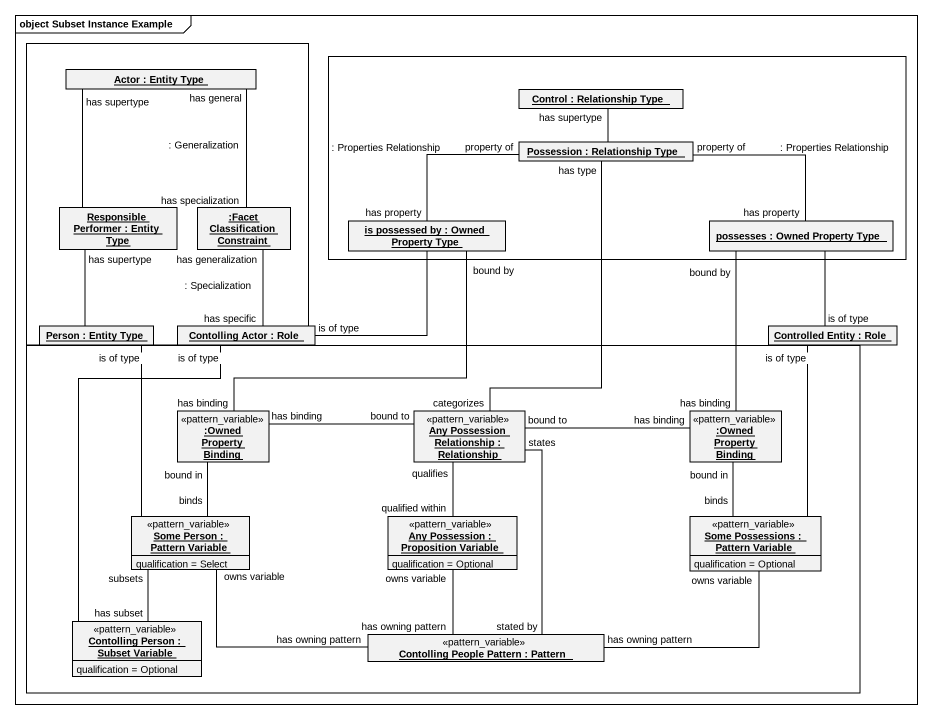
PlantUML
@startuml
mainframe object Subset Instance Example
hide circle
hide empty members
rectangle " " as rectangle1 {
  object "Actor : Entity Type" as Actor_
  object "Responsible Performer : Entity Type" as Responsible_Performer
  object ":Facet Classification Constraint" as Facet_Classification
  object "Person : Entity Type" as Person_
}
rectangle " " as rectangle2 {
  object "Control : Relationship Type" as Control_
  object "Possession : Relationship Type" as Possession
  object "is possessed by : Owned Property Type" as is_possessed_by
  object "possesses : Owned Property Type" as possesses
}
rectangle " " as rectangle3 {
  object ":Owned Property Binding" as Owned_Property_Binding <<pattern_variable>>
  object "Any Possession Relationship : Relationship" as Any_Possession_Relationship <<pattern_variable>>
  object ":Owned Property Binding" as Owned_Property_Binding_2 <<pattern_variable>>
  object "Some Person : Pattern Variable" as Some_Person <<pattern_variable>> {
    qualification = Select
  }
  object "Any Possession : Proposition Variable" as Any_Possession <<pattern_variable>> {
    qualification = Optional
  }
  object "Some Possessions : Pattern Variable" as Some_Possessions <<pattern_variable>> {
    qualification = Optional
  }
  object "Contolling Person : Subset Variable" as Contolling_Person <<pattern_variable>> {
    qualification = Optional
  }
  object "Contolling People Pattern : Pattern" as Contolling_People_Pattern <<pattern_variable>>
}
object "Contolling Actor : Role" as Contolling_Actor
object "Controlled Entity : Role" as Controlled_Entity
Possession -up- Control_ : has supertype
Possession -left- is_possessed_by : property of\n: Properties Relationship\nhas property
Possession -right- possesses : property of\n: Properties Relationship\nhas property
Possession -- Any_Possession_Relationship : has type\ncategorizes
Responsible_Performer -up- Actor_ : has supertype
Facet_Classification -up- Actor_ : has general\n: Generalization\nhas specialization
Facet_Classification -- Contolling_Actor : has generalization\n: Specialization\nhas specific
is_possessed_by -left- Contolling_Actor : is of type
is_possessed_by -- Owned_Property_Binding : bound by\nhas binding
possesses -- Controlled_Entity : is of type
possesses -- Owned_Property_Binding_2 : bound by\nhas binding
Person_ -up- Responsible_Performer : has supertype
Owned_Property_Binding -- Some_Person : bound in\nbinds
Any_Possession_Relationship -left- Owned_Property_Binding : bound to\nhas binding
Any_Possession_Relationship -right- Owned_Property_Binding_2 : bound to\nhas binding
Owned_Property_Binding_2 -- Some_Possessions : bound in\nbinds
Some_Person -up- Person_ : is of type
Any_Possession -up- Any_Possession_Relationship : qualifies\nqualified within
Some_Possessions -up- Controlled_Entity : is of type
Contolling_Person -up- Contolling_Actor : is of type
Contolling_Person -up- Some_Person : subsets\nhas subset
Contolling_People_Pattern -up- Any_Possession_Relationship : states\nstated by
Contolling_People_Pattern -left- Some_Person : owns variable\nhas owning pattern
Contolling_People_Pattern -up- Any_Possession : owns variable\nhas owning pattern
Contolling_People_Pattern -right- Some_Possessions : owns variable\nhas owning pattern
@enduml
